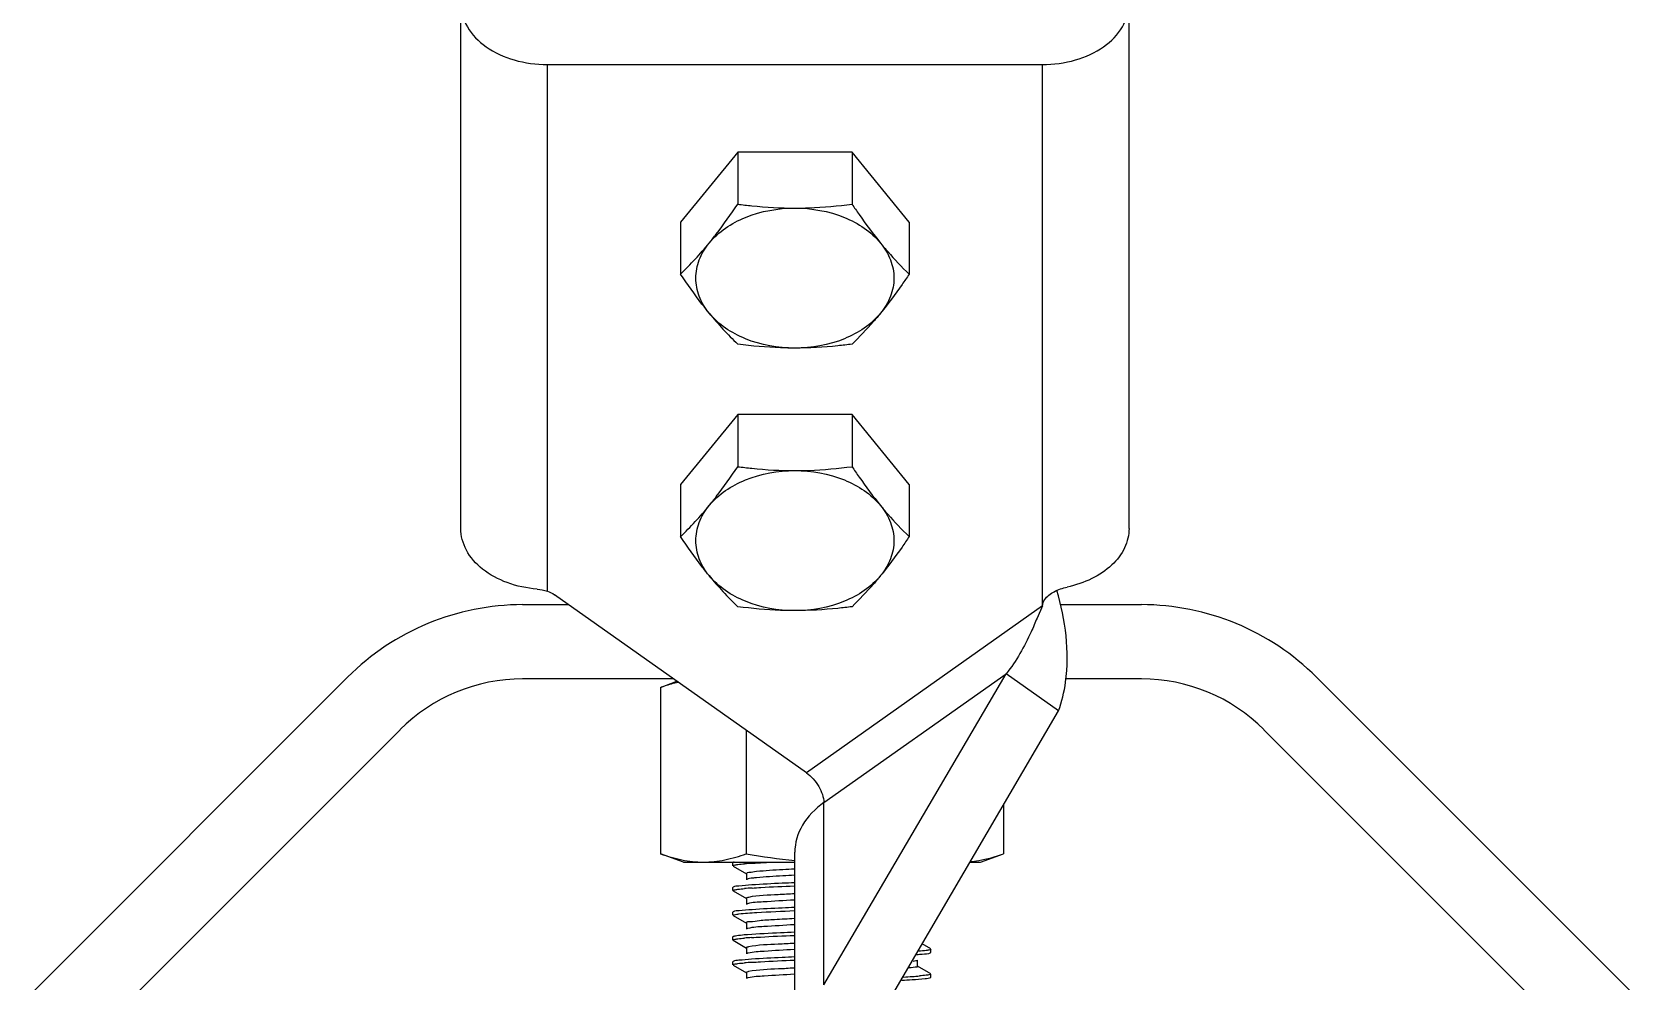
# Model space of a CAD drawing. Extents: x 4995099 to 5303443, y 4627657 to 4889583.
# Drawn here: x 5049973 to 5051850, y 4748681 to 4749794 of the extents above; entities that cross this region are included whole.
import ezdxf

# ---------------------------------------------------------------- set-up
doc = ezdxf.new("R2010")
doc.units = 0
doc.header["$LTSCALE"] = 1000
doc.header["$MEASUREMENT"] = 0
doc.layers.get('0').update_dxf_attribs({"color": 4, "linetype": 'CONTINUOUS'})

msp = doc.modelspace()

# ---------------------------------------------------------------- linework, layer by layer
at = {"linetype": 'Continuous'}
for p, q in [((5050476.3, 4749212), (5050476.3, 4749922.9)), ((5051260.4, 4749212), (5051260.4, 4749922.9)), ((5050577.9, 4749138.3), (5050577.9, 4749756.2)), ((5050577.9, 4749756.2), (5051158.7, 4749756.2)), ((5051158.7, 4749121.1), (5051158.7, 4749756.2)), ((5050801.2, 4749653.5), (5050734.2, 4749571.4)), ((5050801.2, 4749653.5), (5050801.2, 4749592.4)), ((5050935.4, 4749653.5), (5050801.2, 4749653.5)), ((5051002.4, 4749571.4), (5050935.4, 4749653.5)), ((5050935.4, 4749653.5), (5050935.4, 4749592.4)), ((5050734.2, 4749571.4), (5050734.2, 4749510.3)), ((5051002.4, 4749571.4), (5051002.4, 4749510.3)), ((5050801.2, 4749345.5), (5050734.2, 4749263.4)), ((5050801.2, 4749345.5), (5050801.2, 4749284.4)), ((5050935.4, 4749345.5), (5050801.2, 4749345.5)), ((5051002.4, 4749263.4), (5050935.4, 4749345.5)), ((5050935.4, 4749345.5), (5050935.4, 4749284.4)), ((5050734.2, 4749263.4), (5050734.2, 4749202.3)), ((5051002.4, 4749263.4), (5051002.4, 4749202.3)), ((5050881.8, 4748925.3), (5050586.4, 4749134.1)), ((5050548.9, 4749122.5), (5050602.9, 4749122.5)), ((5051158.7, 4749121.1), (5050881.8, 4748925.3)), ((5051158.7, 4749121.1), (5051152.4, 4749106.6)), ((5051179.8, 4749122.5), (5051274.9, 4749122.5)), ((5049973.3, 4748667.1), (5050343.5, 4749037.4)), ((5050726.1, 4749035.3), (5050548.9, 4749035.3)), ((5050902.3, 4748676.3), (5051116.2, 4749041.5)), ((5050902.3, 4748890.2), (5051116.2, 4749041.5)), ((5051177.8, 4748997.9), (5051116.2, 4749041.5)), ((5051274.9, 4749035.3), (5051185.9, 4749035.3)), ((5051480.2, 4749037.4), (5051850.5, 4748667.1)), ((5050710.7, 4749025.5), (5050730, 4749032.6)), ((5050710.7, 4749025.5), (5050710.7, 4748830.2)), ((5050963.9, 4748632.8), (5051177.8, 4748997.9)), ((5050405.1, 4748975.8), (5050034.9, 4748605.5)), ((5050811.3, 4748975.1), (5050811.3, 4748830.2)), ((5051788.9, 4748605.5), (5051418.6, 4748975.8)), ((5050902.3, 4748676.3), (5050902.3, 4748890.2)), ((5051113.1, 4748887.4), (5051113.1, 4748830.2)), ((5050737.6, 4748820.4), (5050710.7, 4748830.2)), ((5050868.3, 4748073.4), (5050868.3, 4748832.1)), ((5051086.1, 4748820.4), (5051113.1, 4748830.2)), ((5050737.6, 4748820.4), (5050868.3, 4748820.4)), ((5050796, 4748820.1), (5050795.7, 4748819.8)), ((5050795.7, 4748816.1), (5050795.7, 4748819.8)), ((5050795.7, 4748816.1), (5050795.7, 4748819.8)), ((5050796, 4748815.8), (5050811.7, 4748806.7)), ((5051073.8, 4748820.4), (5051086.1, 4748820.4)), ((5050796, 4748791.1), (5050795.7, 4748790.7)), ((5050811.4, 4748807.1), (5050811.4, 4748799.8)), ((5050795.7, 4748787.1), (5050795.7, 4748790.7)), ((5050795.7, 4748787.1), (5050795.7, 4748790.7)), ((5050796, 4748786.8), (5050811.7, 4748777.7)), ((5050811.4, 4748778), (5050811.4, 4748770.8)), ((5050796, 4748762), (5050795.7, 4748761.7)), ((5050795.7, 4748758.1), (5050795.7, 4748761.7)), ((5050795.7, 4748758.1), (5050795.7, 4748761.7)), ((5050796, 4748757.7), (5050811.7, 4748748.6)), ((5050811.4, 4748749), (5050811.4, 4748741.7)), ((5050796, 4748733), (5050795.7, 4748732.7)), ((5050795.7, 4748729), (5050795.7, 4748732.7)), ((5050795.7, 4748729), (5050795.7, 4748732.7)), ((5050796, 4748728.7), (5050811.7, 4748719.6)), ((5050811.4, 4748720), (5050811.4, 4748712.7)), ((5051027.8, 4748718.5), (5051017.6, 4748724.4)), ((5051028, 4748714.5), (5051028, 4748718.1)), ((5051028, 4748714.5), (5051028, 4748718.1)), ((5050796, 4748703.9), (5050795.7, 4748703.6)), ((5050795.7, 4748700), (5050795.7, 4748703.6)), ((5050795.7, 4748700), (5050795.7, 4748703.6)), ((5050796, 4748699.7), (5050811.7, 4748690.5)), ((5051025.1, 4748690.9), (5051012, 4748698.5)), ((5051012.3, 4748698.2), (5051012.3, 4748705.4)), ((5051027.8, 4748714.2), (5051028, 4748714.5)), ((5050811.4, 4748690.9), (5050811.4, 4748683.7)), ((5051027.8, 4748689.4), (5051025.1, 4748690.9)), ((5051027.8, 4748685.1), (5051028, 4748685.5)), ((5051028, 4748685.5), (5051028, 4748689.1)), ((5051028, 4748685.5), (5051028, 4748689.1))]:
    msp.add_line(p, q, dxfattribs=at)
for centre, radius, start, end in [((5050443.4, 4749811.5), 418.6, 313.9914, 320.7735), ((5051092, 4749729.3), 418.6, 219.2265, 226.0086), ((5050443.4, 4749503.4), 418.6, 313.9914, 320.7735), ((5051092, 4749421.3), 418.6, 219.2265, 226.0086), ((5050548.9, 4748832.1), 290.4, 90, 135), ((5051274.9, 4748832.1), 290.4, 45, 90), ((5050548.9, 4748832.1), 203.3, 90, 135), ((5051274.9, 4748832.1), 203.3, 45, 90), ((5050851.3, 4748317.7), 502.4, 93.8134, 94.8058), ((5050851.6, 4748283.8), 507.3, 93.7866, 94.8061), ((5050850.9, 4748235.4), 497.6, 93.8422, 94.8039), ((5050851, 4748204.8), 499.1, 93.8323, 94.805), ((5050935.9, 4749726.1), 1045.9, 273.1645, 273.8477), ((5050939.6, 4749671.8), 987.8, 273.2643, 273.8614), ((5050972.7, 4749184.5), 499.4, 273.8325, 274.8033)]:
    msp.add_arc(centre, radius, start, end, dxfattribs=at)
for points, knots in [([(5050476.3, 4749828), (5050476.3, 4749818.5), (5050482.5, 4749798.1), (5050506.1, 4749774.6), (5050539.4, 4749759.6), (5050564.8, 4749756.2), (5050577.9, 4749756.2)], [0, 0, 0, 0, 0.209473, 0.444657, 0.712023, 1, 1, 1, 1]), ([(5051158.7, 4749756.2), (5051171.8, 4749756.2), (5051197.2, 4749759.6), (5051230.5, 4749774.6), (5051254.2, 4749798.1), (5051260.4, 4749818.5), (5051260.4, 4749828)], [0, 0, 0, 0, 0.287977, 0.555343, 0.790527, 1, 1, 1, 1]), ([(5050767.7, 4749546.7), (5050770.6, 4749550.2), (5050782.3, 4749565.1), (5050793.2, 4749580.5), (5050801.2, 4749592.4)], [0, 0, 0, 0, 0.239452, 1, 1, 1, 1]), ([(5050767.7, 4749546.7), (5050778.7, 4749560.2), (5050811.2, 4749581.4), (5050848.6, 4749587.8), (5050868.3, 4749587.8)], [0, 0, 0, 0, 0.468341, 1, 1, 1, 1]), ([(5050801.2, 4749592.4), (5050806.8, 4749591.7), (5050829.1, 4749589.1), (5050851.5, 4749587.8), (5050868.3, 4749587.8)], [0, 0, 0, 0, 0.249182, 1, 1, 1, 1]), ([(5050868.3, 4749587.8), (5050873.9, 4749587.8), (5050896.4, 4749588.2), (5050918.7, 4749590.3), (5050935.4, 4749592.4)], [0, 0, 0, 0, 0.250767, 1, 1, 1, 1]), ([(5050868.3, 4749587.8), (5050888, 4749587.8), (5050925.4, 4749581.4), (5050957.9, 4749560.2), (5050968.9, 4749546.7)], [0, 0, 0, 0, 0.531659, 1, 1, 1, 1]), ([(5050935.4, 4749592.4), (5050938.1, 4749588.4), (5050948.8, 4749572.8), (5050960.1, 4749557.6), (5050968.9, 4749546.7)], [0, 0, 0, 0, 0.259411, 1, 1, 1, 1]), ([(5050767.7, 4749464.6), (5050762.9, 4749470.5), (5050755, 4749483.5), (5050750.8, 4749505.7), (5050755, 4749527.8), (5050762.9, 4749540.8), (5050767.7, 4749546.7)], [0, 0, 0, 0, 0.257487, 0.5, 0.742513, 1, 1, 1, 1]), ([(5050968.9, 4749546.7), (5050971.7, 4749543.3), (5050982.3, 4749530.7), (5050993.7, 4749518.7), (5051002.4, 4749510.3)], [0, 0, 0, 0, 0.264209, 1, 1, 1, 1]), ([(5050968.9, 4749546.7), (5050973.8, 4749540.8), (5050981.6, 4749527.8), (5050985.9, 4749505.7), (5050981.6, 4749483.5), (5050973.8, 4749470.5), (5050968.9, 4749464.6)], [0, 0, 0, 0, 0.257487, 0.5, 0.742513, 1, 1, 1, 1]), ([(5050767.7, 4749464.6), (5050764.9, 4749468.1), (5050753.1, 4749482.9), (5050742.2, 4749498.4), (5050734.2, 4749510.3)], [0, 0, 0, 0, 0.239452, 1, 1, 1, 1]), ([(5051002.4, 4749510.3), (5050999.7, 4749506.2), (5050989, 4749490.6), (5050977.8, 4749475.4), (5050968.9, 4749464.6)], [0, 0, 0, 0, 0.259411, 1, 1, 1, 1]), ([(5050868.3, 4749423.5), (5050848.6, 4749423.5), (5050811.2, 4749429.9), (5050778.7, 4749451.1), (5050767.7, 4749464.6)], [0, 0, 0, 0, 0.531659, 1, 1, 1, 1]), ([(5050968.9, 4749464.6), (5050957.9, 4749451.1), (5050925.4, 4749429.9), (5050888, 4749423.5), (5050868.3, 4749423.5)], [0, 0, 0, 0, 0.468341, 1, 1, 1, 1]), ([(5050968.9, 4749464.6), (5050966.2, 4749461.2), (5050955.5, 4749448.6), (5050944.1, 4749436.6), (5050935.4, 4749428.1)], [0, 0, 0, 0, 0.264209, 1, 1, 1, 1]), ([(5050868.3, 4749423.5), (5050862.7, 4749423.5), (5050840.3, 4749423.9), (5050817.9, 4749426), (5050801.2, 4749428.1)], [0, 0, 0, 0, 0.250767, 1, 1, 1, 1]), ([(5050935.4, 4749428.1), (5050929.8, 4749427.4), (5050907.6, 4749424.8), (5050885.1, 4749423.5), (5050868.3, 4749423.5)], [0, 0, 0, 0, 0.249182, 1, 1, 1, 1]), ([(5050767.7, 4749238.7), (5050770.6, 4749242.2), (5050782.3, 4749257), (5050793.2, 4749272.5), (5050801.2, 4749284.4)], [0, 0, 0, 0, 0.239452, 1, 1, 1, 1]), ([(5050767.7, 4749238.7), (5050778.7, 4749252.2), (5050811.2, 4749273.4), (5050848.6, 4749279.8), (5050868.3, 4749279.8)], [0, 0, 0, 0, 0.468341, 1, 1, 1, 1]), ([(5050801.2, 4749284.4), (5050806.8, 4749283.7), (5050829.1, 4749281.1), (5050851.5, 4749279.8), (5050868.3, 4749279.8)], [0, 0, 0, 0, 0.249182, 1, 1, 1, 1]), ([(5050868.3, 4749279.8), (5050873.9, 4749279.8), (5050896.4, 4749280.2), (5050918.7, 4749282.3), (5050935.4, 4749284.4)], [0, 0, 0, 0, 0.250767, 1, 1, 1, 1]), ([(5050868.3, 4749279.8), (5050888, 4749279.8), (5050925.4, 4749273.4), (5050957.9, 4749252.2), (5050968.9, 4749238.7)], [0, 0, 0, 0, 0.531659, 1, 1, 1, 1]), ([(5050935.4, 4749284.4), (5050938.1, 4749280.3), (5050948.8, 4749264.8), (5050960.1, 4749249.6), (5050968.9, 4749238.7)], [0, 0, 0, 0, 0.259411, 1, 1, 1, 1]), ([(5050767.7, 4749156.6), (5050762.9, 4749162.5), (5050755, 4749175.5), (5050750.8, 4749197.6), (5050755, 4749219.8), (5050762.9, 4749232.8), (5050767.7, 4749238.7)], [0, 0, 0, 0, 0.257487, 0.5, 0.742513, 1, 1, 1, 1]), ([(5050968.9, 4749238.7), (5050971.7, 4749235.3), (5050982.3, 4749222.7), (5050993.7, 4749210.7), (5051002.4, 4749202.3)], [0, 0, 0, 0, 0.264209, 1, 1, 1, 1]), ([(5050968.9, 4749238.7), (5050973.8, 4749232.8), (5050981.6, 4749219.8), (5050985.9, 4749197.6), (5050981.6, 4749175.5), (5050973.8, 4749162.5), (5050968.9, 4749156.6)], [0, 0, 0, 0, 0.257487, 0.5, 0.742513, 1, 1, 1, 1]), ([(5050565.9, 4749140.7), (5050554, 4749141.7), (5050531.2, 4749146.5), (5050501.8, 4749162), (5050481.5, 4749184.5), (5050476.3, 4749203.2), (5050476.3, 4749212)], [0, 0, 0, 0, 0.28821, 0.553531, 0.788229, 1, 1, 1, 1]), ([(5051260.4, 4749212), (5051260.4, 4749204.3), (5051256.4, 4749187.9), (5051240.4, 4749167.3), (5051216.7, 4749151.5), (5051197.7, 4749145.2), (5051187.7, 4749143.1)], [0, 0, 0, 0, 0.215862, 0.450689, 0.713102, 1, 1, 1, 1]), ([(5050767.7, 4749156.6), (5050764.9, 4749160.1), (5050753.1, 4749174.9), (5050742.2, 4749190.4), (5050734.2, 4749202.3)], [0, 0, 0, 0, 0.239452, 1, 1, 1, 1]), ([(5051002.4, 4749202.3), (5050999.7, 4749198.2), (5050989, 4749182.6), (5050977.8, 4749167.4), (5050968.9, 4749156.6)], [0, 0, 0, 0, 0.259411, 1, 1, 1, 1]), ([(5050868.3, 4749115.5), (5050848.6, 4749115.5), (5050811.2, 4749121.9), (5050778.7, 4749143.1), (5050767.7, 4749156.6)], [0, 0, 0, 0, 0.531659, 1, 1, 1, 1]), ([(5050968.9, 4749156.6), (5050957.9, 4749143.1), (5050925.4, 4749121.9), (5050888, 4749115.5), (5050868.3, 4749115.5)], [0, 0, 0, 0, 0.468341, 1, 1, 1, 1]), ([(5050968.9, 4749156.6), (5050966.2, 4749153.2), (5050955.5, 4749140.6), (5050944.1, 4749128.6), (5050935.4, 4749120.1)], [0, 0, 0, 0, 0.264209, 1, 1, 1, 1]), ([(5051158.7, 4749121.1), (5051159, 4749123.8), (5051161.9, 4749130.9), (5051172.7, 4749138.8), (5051182.4, 4749142), (5051187.7, 4749143.1)], [0, 0, 0, 0, 0.208141, 0.577605, 1, 1, 1, 1]), ([(5051177.8, 4748997.9), (5051181.7, 4749008.8), (5051192.5, 4749055.5), (5051185.9, 4749104.7), (5051175.6, 4749139.2)], [0, 0, 0, 0, 0.242556, 1, 1, 1, 1]), ([(5050868.3, 4749115.5), (5050862.7, 4749115.5), (5050840.3, 4749115.9), (5050817.9, 4749118), (5050801.2, 4749120.1)], [0, 0, 0, 0, 0.250767, 1, 1, 1, 1]), ([(5050935.4, 4749120.1), (5050929.8, 4749119.4), (5050907.6, 4749116.8), (5050885.1, 4749115.5), (5050868.3, 4749115.5)], [0, 0, 0, 0, 0.249182, 1, 1, 1, 1]), ([(5051152.4, 4749106.6), (5051150.2, 4749101.3), (5051140.4, 4749078.4), (5051128.3, 4749056.2), (5051116.2, 4749041.5)], [0, 0, 0, 0, 0.231709, 1, 1, 1, 1]), ([(5050710.7, 4749025.5), (5050712.4, 4749026.1), (5050719.1, 4749028.5), (5050726, 4749030.5), (5050731.2, 4749031.7)], [0, 0, 0, 0, 0.252515, 1, 1, 1, 1]), ([(5050881.8, 4748925.3), (5050887.7, 4748921.1), (5050896.8, 4748910.3), (5050902.3, 4748896.8), (5050902.3, 4748890.2)], [0, 0, 0, 0, 0.525314, 1, 1, 1, 1]), ([(5050902.3, 4748890.2), (5050892.3, 4748883.2), (5050875.3, 4748866.4), (5050868.3, 4748843), (5050868.3, 4748832.1)], [0, 0, 0, 0, 0.528923, 1, 1, 1, 1]), ([(5050710.7, 4748830.2), (5050718.8, 4748827.3), (5050735.3, 4748822.3), (5050752.5, 4748820.4), (5050761, 4748820.4)], [0, 0, 0, 0, 0.506411, 1, 1, 1, 1]), ([(5050761, 4748820.4), (5050769.4, 4748820.4), (5050786.6, 4748822.3), (5050803.1, 4748827.3), (5050811.3, 4748830.2)], [0, 0, 0, 0, 0.493589, 1, 1, 1, 1]), ([(5051074.2, 4748821), (5051077.5, 4748821.3), (5051090.7, 4748823.1), (5051103.6, 4748826.8), (5051113.1, 4748830.2)], [0, 0, 0, 0, 0.246296, 1, 1, 1, 1]), ([(5050795.7, 4748816.1), (5050795.7, 4748816.7), (5050798.5, 4748817), (5050799.9, 4748817.4), (5050801.3, 4748817.6)], [0, 0, 0, 0, 0.271556, 1, 1, 1, 1]), ([(5050796.9, 4748820.4), (5050796.7, 4748820.4), (5050796.4, 4748820.3), (5050796.1, 4748820.2), (5050796, 4748820.1)], [0, 0, 0, 0, 0.575094, 1, 1, 1, 1]), ([(5050817.8, 4748819), (5050819.6, 4748819.2), (5050827.8, 4748819.7), (5050835.9, 4748820.1), (5050842.2, 4748820.4)], [0, 0, 0, 0, 0.220803, 1, 1, 1, 1]), ([(5050867.9, 4748812.2), (5050863.3, 4748812), (5050848.4, 4748811.2), (5050833.5, 4748810.3), (5050823.2, 4748809.3)], [0, 0, 0, 0, 0.30396, 1, 1, 1, 1]), ([(5050817.8, 4748793.6), (5050812.8, 4748793.3), (5050805.7, 4748792.3), (5050798, 4748792.2), (5050796, 4748791.1)], [0, 0, 0, 0, 0.690495, 1, 1, 1, 1]), ([(5050823.2, 4748809.3), (5050820.2, 4748809), (5050817.5, 4748808.1), (5050811.4, 4748808.1), (5050811.4, 4748807.1)], [0, 0, 0, 0, 0.734942, 1, 1, 1, 1]), ([(5050823.2, 4748802.1), (5050821.7, 4748801.9), (5050817.9, 4748801.4), (5050813.8, 4748801.4), (5050811.8, 4748800.2)], [0, 0, 0, 0, 0.376921, 1, 1, 1, 1]), ([(5050867.9, 4748796.2), (5050863.1, 4748796), (5050846.4, 4748795.3), (5050829.7, 4748794.4), (5050817.8, 4748793.6)], [0, 0, 0, 0, 0.288536, 1, 1, 1, 1]), ([(5050818.1, 4748790), (5050821.6, 4748790.3), (5050838.1, 4748791.3), (5050854.7, 4748792), (5050867.9, 4748792.6)], [0, 0, 0, 0, 0.207236, 1, 1, 1, 1]), ([(5050867.9, 4748805), (5050863.3, 4748804.7), (5050848.4, 4748803.9), (5050833.5, 4748803.1), (5050823.2, 4748802.1)], [0, 0, 0, 0, 0.30396, 1, 1, 1, 1]), ([(5050795.7, 4748787.1), (5050795.7, 4748787.6), (5050798.5, 4748788), (5050799.9, 4748788.4), (5050801.3, 4748788.6)], [0, 0, 0, 0, 0.271401, 1, 1, 1, 1]), ([(5050813.9, 4748779.1), (5050813.3, 4748778.9), (5050812.5, 4748778.8), (5050811.4, 4748778.3), (5050811.4, 4748778)], [0, 0, 0, 0, 0.704936, 1, 1, 1, 1]), ([(5050867.8, 4748775.9), (5050855.6, 4748775.3), (5050837.3, 4748773.8), (5050818.7, 4748773.2), (5050812.7, 4748771.5)], [0, 0, 0, 0, 0.662973, 1, 1, 1, 1]), ([(5050867.8, 4748783.2), (5050861.5, 4748782.9), (5050843.5, 4748781.7), (5050825.3, 4748781.5), (5050813.9, 4748779.1)], [0, 0, 0, 0, 0.350691, 1, 1, 1, 1]), ([(5050795.7, 4748758.1), (5050795.7, 4748758.5), (5050797.8, 4748758.9), (5050799, 4748759.2), (5050800.1, 4748759.3)], [0, 0, 0, 0, 0.275887, 1, 1, 1, 1]), ([(5050818.1, 4748764.6), (5050813, 4748764.3), (5050805.8, 4748763.3), (5050798, 4748763.2), (5050796, 4748762)], [0, 0, 0, 0, 0.690745, 1, 1, 1, 1]), ([(5050800.1, 4748759.3), (5050800.9, 4748759.5), (5050805.2, 4748760), (5050809.4, 4748760.3), (5050812.9, 4748760.6)], [0, 0, 0, 0, 0.19121, 1, 1, 1, 1]), ([(5050867.7, 4748754.1), (5050860, 4748753.8), (5050846.7, 4748752.8), (5050827.9, 4748752.2), (5050819.3, 4748750), (5050811.4, 4748750.4), (5050811.4, 4748749)], [0, 0, 0, 0, 0.409, 0.726331, 0.927829, 1, 1, 1, 1]), ([(5050812.7, 4748771.5), (5050812.5, 4748771.5), (5050812.2, 4748771.4), (5050811.9, 4748771.2), (5050811.8, 4748771.1)], [0, 0, 0, 0, 0.573187, 1, 1, 1, 1]), ([(5050812.9, 4748760.6), (5050816.5, 4748760.9), (5050834.8, 4748762.1), (5050853.2, 4748762.9), (5050867.9, 4748763.5)], [0, 0, 0, 0, 0.196383, 1, 1, 1, 1]), ([(5050867.9, 4748767.2), (5050863.1, 4748767), (5050846.5, 4748766.2), (5050829.9, 4748765.4), (5050818.1, 4748764.6)], [0, 0, 0, 0, 0.288055, 1, 1, 1, 1]), ([(5050812.9, 4748735.2), (5050811.6, 4748735.1), (5050807.3, 4748734.8), (5050803, 4748734.4), (5050800.1, 4748733.9)], [0, 0, 0, 0, 0.30771, 1, 1, 1, 1]), ([(5050813.1, 4748742.6), (5050812.8, 4748742.5), (5050812.4, 4748742.4), (5050811.9, 4748742.2), (5050811.8, 4748742.1)], [0, 0, 0, 0, 0.585747, 1, 1, 1, 1]), ([(5050867.9, 4748738.1), (5050862.5, 4748737.9), (5050844.1, 4748737.1), (5050825.8, 4748736.2), (5050812.9, 4748735.2)], [0, 0, 0, 0, 0.297382, 1, 1, 1, 1]), ([(5050867.7, 4748746.9), (5050855.7, 4748746.3), (5050837.6, 4748744.9), (5050819.2, 4748744.1), (5050813.1, 4748742.6)], [0, 0, 0, 0, 0.656169, 1, 1, 1, 1]), ([(5050795.7, 4748729), (5050795.7, 4748729.6), (5050798.5, 4748729.9), (5050799.9, 4748730.3), (5050801.3, 4748730.5)], [0, 0, 0, 0, 0.271616, 1, 1, 1, 1]), ([(5050800.1, 4748733.9), (5050799.2, 4748733.8), (5050797.8, 4748733.6), (5050796.4, 4748733.2), (5050796, 4748733)], [0, 0, 0, 0, 0.640091, 1, 1, 1, 1]), ([(5050814, 4748721), (5050813.4, 4748720.9), (5050812.6, 4748720.7), (5050811.4, 4748720.2), (5050811.4, 4748720)], [0, 0, 0, 0, 0.706178, 1, 1, 1, 1]), ([(5050867.7, 4748717.8), (5050855.9, 4748717.2), (5050837.9, 4748716), (5050819.6, 4748715), (5050813.4, 4748713.6)], [0, 0, 0, 0, 0.649558, 1, 1, 1, 1]), ([(5050867.7, 4748725.1), (5050861.4, 4748724.8), (5050843.5, 4748723.6), (5050825.4, 4748723.3), (5050814, 4748721)], [0, 0, 0, 0, 0.349431, 1, 1, 1, 1]), ([(5050817.5, 4748731.9), (5050821, 4748732.1), (5050837.8, 4748733.2), (5050854.6, 4748733.9), (5050867.9, 4748734.5)], [0, 0, 0, 0, 0.206065, 1, 1, 1, 1]), ([(5051028, 4748718.1), (5051028, 4748717.6), (5051025.3, 4748717.3), (5051023.9, 4748716.9), (5051022.5, 4748716.7)], [0, 0, 0, 0, 0.271584, 1, 1, 1, 1]), ([(5050795.7, 4748700), (5050795.7, 4748700.5), (5050798.5, 4748700.9), (5050799.9, 4748701.2), (5050801.3, 4748701.4)], [0, 0, 0, 0, 0.271628, 1, 1, 1, 1]), ([(5050817.5, 4748706.5), (5050812.5, 4748706.2), (5050805.6, 4748705.2), (5050797.9, 4748705.1), (5050796, 4748703.9)], [0, 0, 0, 0, 0.690212, 1, 1, 1, 1]), ([(5050813.4, 4748713.6), (5050813.1, 4748713.5), (5050812.5, 4748713.4), (5050812, 4748713.2), (5050811.8, 4748713.1)], [0, 0, 0, 0, 0.596703, 1, 1, 1, 1]), ([(5050867.9, 4748709.1), (5050863.1, 4748708.9), (5050846.3, 4748708.1), (5050829.5, 4748707.3), (5050817.5, 4748706.5)], [0, 0, 0, 0, 0.289063, 1, 1, 1, 1]), ([(5050817.6, 4748702.9), (5050821.1, 4748703.1), (5050837.8, 4748704.1), (5050854.6, 4748704.9), (5050867.9, 4748705.5)], [0, 0, 0, 0, 0.206277, 1, 1, 1, 1]), ([(5051012.3, 4748698.2), (5051012.3, 4748697.1), (5051006.5, 4748697.1), (5051003.8, 4748696.2), (5051001, 4748696)], [0, 0, 0, 0, 0.265324, 1, 1, 1, 1]), ([(5051012, 4748705.1), (5051011.5, 4748704.8), (5051009.8, 4748704.4), (5051008.1, 4748704.1), (5051007, 4748703.9)], [0, 0, 0, 0, 0.35782, 1, 1, 1, 1]), ([(5051011.2, 4748712), (5051013.4, 4748712.2), (5051018.8, 4748712.9), (5051024.8, 4748712.5), (5051027.8, 4748714.2)], [0, 0, 0, 0, 0.387145, 1, 1, 1, 1]), ([(5050814.1, 4748692), (5050813.4, 4748691.8), (5050812.6, 4748691.7), (5050811.4, 4748691.2), (5050811.4, 4748690.9)], [0, 0, 0, 0, 0.707247, 1, 1, 1, 1]), ([(5050813.5, 4748684.6), (5050813.1, 4748684.5), (5050812.5, 4748684.4), (5050812, 4748684.1), (5050811.8, 4748684)], [0, 0, 0, 0, 0.597162, 1, 1, 1, 1]), ([(5050867.6, 4748688.8), (5050855.9, 4748688.2), (5050837.9, 4748686.9), (5050819.7, 4748686), (5050813.5, 4748684.6)], [0, 0, 0, 0, 0.649158, 1, 1, 1, 1]), ([(5050867.6, 4748696.1), (5050861.4, 4748695.7), (5050843.6, 4748694.6), (5050825.5, 4748694.3), (5050814.1, 4748692)], [0, 0, 0, 0, 0.348434, 1, 1, 1, 1]), ([(5051006.1, 4748682.6), (5051011.1, 4748682.9), (5051018.1, 4748683.9), (5051025.8, 4748684), (5051027.8, 4748685.1)], [0, 0, 0, 0, 0.690319, 1, 1, 1, 1]), ([(5051028, 4748689.1), (5051028, 4748688.6), (5051025.2, 4748688.2), (5051023.8, 4748687.8), (5051022.4, 4748687.7)], [0, 0, 0, 0, 0.271518, 1, 1, 1, 1])]:
    msp.add_open_spline(points, degree=3, knots=knots, dxfattribs=at)
for points in [[(5050565.9, 4749140.7), (5050570, 4749140.3), (5050574, 4749139.6), (5050577.9, 4749138.3)], [(5050577.9, 4749138.3), (5050580.9, 4749137.3), (5050583.8, 4749136), (5050586.4, 4749134.1)], [(5050811.3, 4748830.2), (5050830.1, 4748826.8), (5050849.2, 4748824.1), (5050868.3, 4748822.4)], [(5050801.3, 4748817.6), (5050803.9, 4748817.9), (5050806.5, 4748818.2), (5050809.2, 4748818.4)], [(5050801.3, 4748788.6), (5050803.9, 4748788.9), (5050806.5, 4748789.1), (5050809.1, 4748789.4)], [(5050801.3, 4748730.5), (5050803.9, 4748730.8), (5050806.6, 4748731.1), (5050809.2, 4748731.3)], [(5051022.5, 4748716.7), (5051019.6, 4748716.3), (5051016.6, 4748716.1), (5051013.7, 4748715.8)], [(5050801.3, 4748701.4), (5050803.9, 4748701.8), (5050806.5, 4748702), (5050809.2, 4748702.2)], [(5051022.4, 4748687.7), (5051019.8, 4748687.3), (5051017.2, 4748687.1), (5051014.6, 4748686.8)]]:
    msp.add_open_spline(points, degree=3, dxfattribs=at)

doc.saveas('drawing.dxf')
